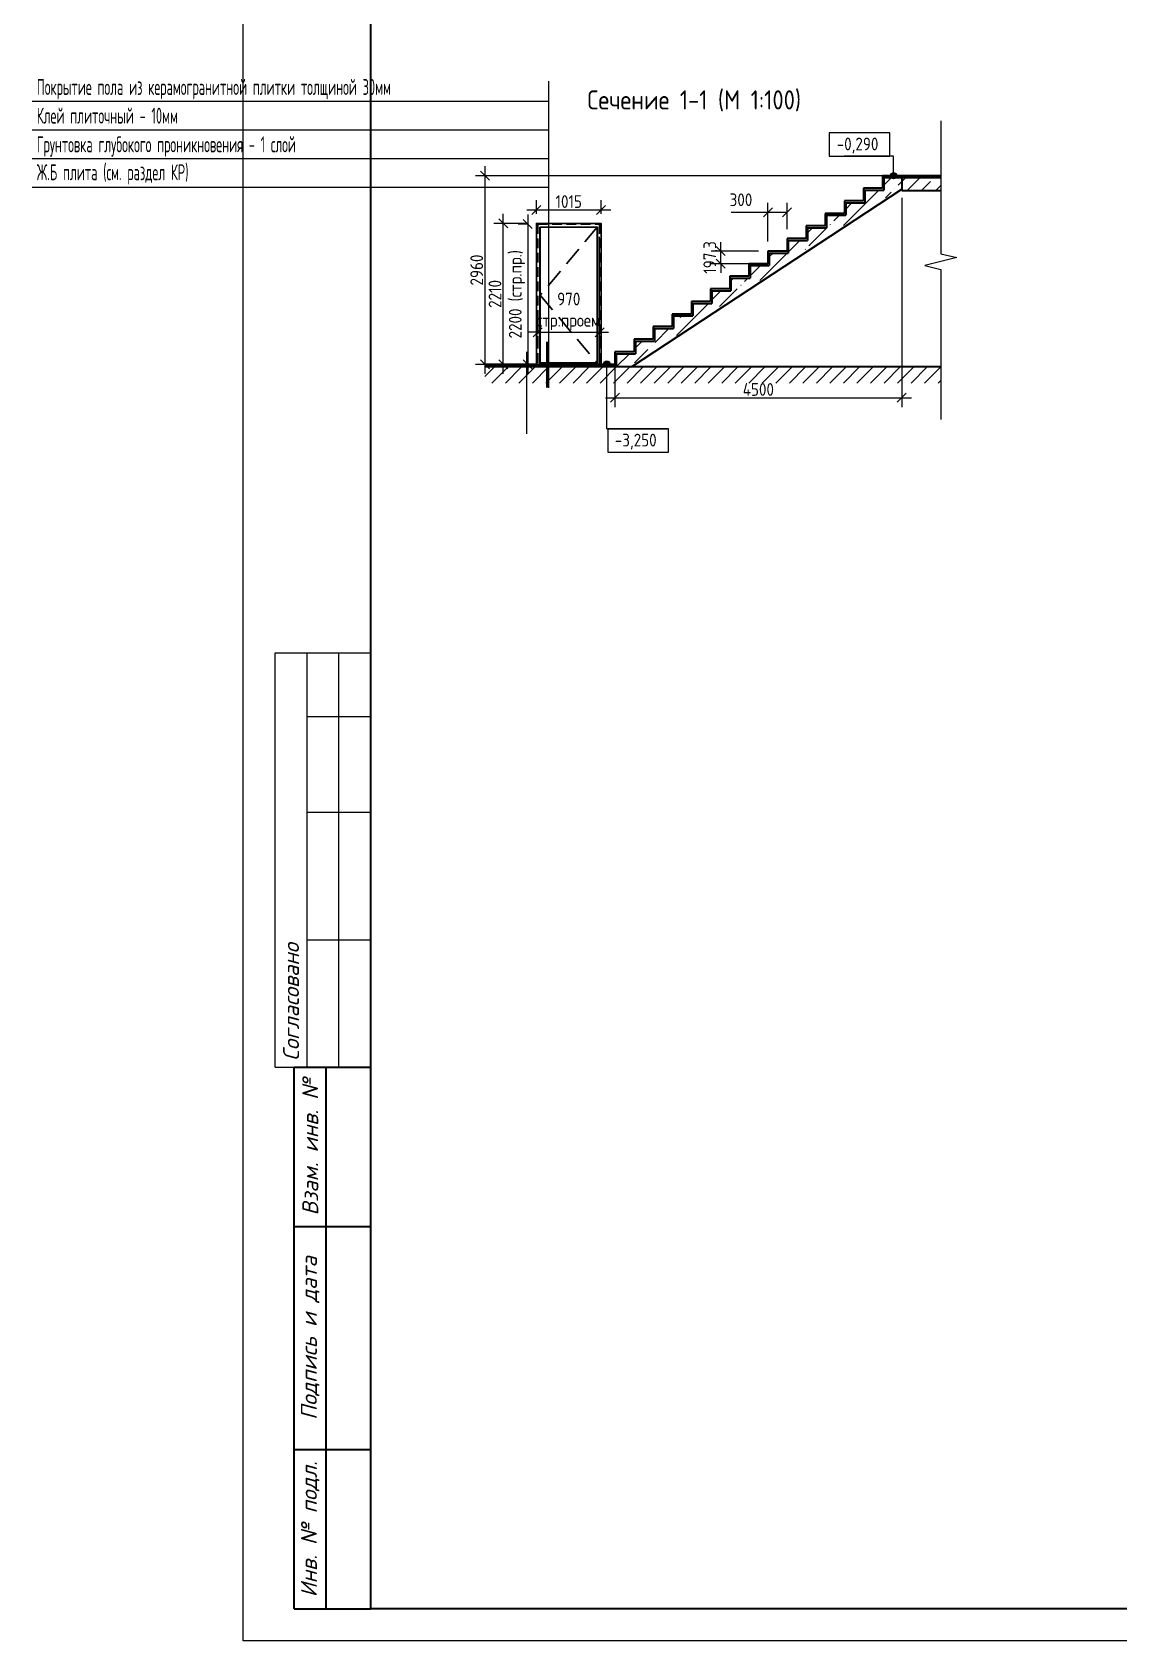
# Model space of a CAD drawing. Header units: millimetres. Extents: x 504091 to 2165846, y 135022 to 442887.
# Drawn here: x 1291588 to 1308636, y 300586 to 325825 of the extents above; entities that cross this region are included whole.
import ezdxf
from ezdxf.enums import TextEntityAlignment as Align

# ---------------------------------------------------------------- set-up
doc = ezdxf.new("R2010")
doc.units = ezdxf.units.MM
doc.linetypes.add('IMPORT-ADSK_Штриховая_ш3 п1_5 _2_', pattern=[4.5, 3, -1.5])
doc.layers.get('Defpoints').update_dxf_attribs({"color": 255})
for name, color, linetype, lineweight in [('+АР_Вспомогательная', 7, 'Continuous', 9), ('A-ANNO-DIMS', 211, 'Continuous', 9), ('A-ANNO-NOTE', 131, 'Continuous', 20), ('A-DETL', 90, 'Continuous', 9), ('A-DETL-GENF', 92, 'Continuous', 18), ('A-DETL-THIN', 151, 'Continuous', 18), ('A-FLOR', 192, 'Continuous', 18), ('A-FLOR-PATT', 8, 'Continuous', 40), ('G-ANNO-DIMS', 111, 'Continuous', 9), ('Ramka', 7, 'Continuous', 35), ('S-STRS', 31, 'Continuous', 9), ('Аннотация', 7, 'Continuous', 9)]:
    doc.layers.add(name, color=color, linetype=linetype, lineweight=lineweight)
doc.layers.add('ВСПОМОГАТЕЛЬНЫЙ', color=52, linetype='Continuous', lineweight=5, plot=False)
doc.styles.add('GOST 2.304', font='CS_Gost2304.shx', dxfattribs={"width": 0.6, "oblique": 15})
doc.styles.add('GOST Common_4', font='GOST_Common.ttf', dxfattribs={"width": 0.9, "height": 200})
doc.styles.add('GOST Common_6', font='GOST_Common.ttf', dxfattribs={"width": 0.9, "height": 200})
doc.styles.add('RAMKA', font='isocpeur.ttf', dxfattribs={"oblique": 15, "height": 2.5})
doc.dimstyles.new('ADSK_Основной_2_мм', dxfattribs={"dimscale": 304.8, "dimtxt": 201.142999, "dimasz": 0.463911, "dimexe": 0.492126, "dimexo": 0.492126, "dimgap": 0.098425, "dimtad": 1, "dimrnd": 0.01, "dimdsep": 46, "dimtxsty": 'GOST Common_4', "dimblk1": 'OBLIQUE', "dimblk2": 'OBLIQUE', "dimsah": 1, "dimcen": 0.09, "dimdle": 0.492126, "dimazin": 2, "dimtfac": 1, "dimtdec": 4, "dimtix": 1, "dimtmove": 0, "dimatfit": 3, "dimfxl": 0, "dimtvp": 1, "dimtolj": 1, "dimtzin": 0, "dimlwd": 20, "dimlwe": 20, "dimarcsym": 0})
pattern_1 = [(45, (1302313.88, 322135.7), (-224.506, 224.506), []), (45, (1302538.4, 322135.7), (-224.506, 224.506), [396.875, -79.375, 3.353, -76.022])]

# ---------------------------------------------------------------- blocks, each defined once
blk = doc.blocks.new('Высотные отметки - Рамка-12095-Разрез 1')
at = {"layer": 'A-ANNO-NOTE'}
for p, q in [((15397, 14), (15397, 514)), ((15397, 514), (16697, 514)), ((16697, 514), (16697, 14)), ((16697, 14), (15397, 14))]:
    blk.add_line(p, q, dxfattribs=at)
blk = doc.blocks.new('_Oblique')
at = {"color": 0, "linetype": 'ByBlock', "lineweight": -2}
blk.add_line((-0.5, -0.5), (0.5, 0.5), dxfattribs=at)
blk = doc.blocks.new('*D2451')
at = {"layer": 'A-ANNO-DIMS', "color": 0, "lineweight": 20, "transparency": 16777216}
for p, q in [((1299326, 322823), (1298829, 322823)), ((1298979, 320463), (1298979, 322973)), ((1298891, 320613), (1298829, 320613))]:
    blk.add_line(p, q, dxfattribs=at)
at = {"layer": 'Defpoints', "color": 0, "lineweight": 20, "transparency": 16777216}
for p in [(1298979, 322823), (1299476, 322823), (1299041, 320613)]:
    blk.add_point(p, dxfattribs=at)
at = {"layer": 'A-ANNO-DIMS', "color": 0, "lineweight": 20, "transparency": 16777216, "xscale": 141.4, "yscale": 141.4, "zscale": 141.4}
for p, rotation in [((1298979, 322823), 90), ((1298979, 320613), 270)]:
    blk.add_blockref('_Oblique', p, dxfattribs=dict(at, rotation=rotation))
at = {"layer": 'A-ANNO-DIMS', "color": 0, "transparency": 16777216, "insert": (1298849, 321718), "char_height": 200, "width": 605.47, "attachment_point": 5, "rotation": 90, "style": 'GOST Common_4'}
blk.add_mtext('\\A1;2210', dxfattribs=at)
blk = doc.blocks.new('*D2452')
at = {"layer": 'A-ANNO-DIMS', "color": 0, "lineweight": 20, "transparency": 16777216}
for p, q in [((1299521, 321117), (1299380, 321117)), ((1299521, 321117), (1300491, 321117)), ((1299521, 321059), (1299521, 320967)), ((1300491, 321117), (1300632, 321117)), ((1300491, 321059), (1300491, 320967))]:
    blk.add_line(p, q, dxfattribs=at)
at = {"layer": 'Defpoints', "color": 0, "lineweight": 20, "transparency": 16777216}
for p in [(1299521, 321209), (1300491, 321209), (1300491, 321117)]:
    blk.add_point(p, dxfattribs=at)
at = {"layer": 'A-ANNO-DIMS', "color": 0, "lineweight": 20, "transparency": 16777216, "xscale": 141.4, "yscale": 141.4, "zscale": 141.4}
blk.add_blockref('_Oblique', (1299521, 321117), dxfattribs=at)
at = {"layer": 'A-ANNO-DIMS', "color": 0, "lineweight": 20, "transparency": 16777216, "xscale": 141.4, "yscale": 141.4, "zscale": 141.4, "rotation": 180}
blk.add_blockref('_Oblique', (1300491, 321117), dxfattribs=at)
at = {"layer": 'A-ANNO-DIMS', "color": 0, "transparency": 16777216, "insert": (1300006, 321444), "char_height": 200, "width": 560.47, "attachment_point": 5, "style": 'GOST Common_6'}
blk.add_mtext('\\A1;970\\Pстр.проем', dxfattribs=at)
blk = doc.blocks.new('*D2453')
at = {"layer": 'A-ANNO-DIMS', "color": 0, "lineweight": 20, "transparency": 16777216}
for p, q in [((1303131, 322539), (1303131, 323148)), ((1303431, 322736), (1303431, 323148)), ((1303131, 322998), (1302556, 322998)), ((1303431, 322998), (1302981, 322998))]:
    blk.add_line(p, q, dxfattribs=at)
at = {"layer": 'Defpoints', "color": 0, "lineweight": 20, "transparency": 16777216}
for p in [(1303431, 322998), (1303431, 322586), (1303131, 322389)]:
    blk.add_point(p, dxfattribs=at)
at = {"layer": 'A-ANNO-DIMS', "color": 0, "lineweight": 20, "transparency": 16777216, "xscale": 141.4, "yscale": 141.4, "zscale": 141.4, "rotation": 180}
blk.add_blockref('_Oblique', (1303131, 322998), dxfattribs=at)
at = {"layer": 'A-ANNO-DIMS', "color": 0, "lineweight": 20, "transparency": 16777216, "xscale": 141.4, "yscale": 141.4, "zscale": 141.4}
blk.add_blockref('_Oblique', (1303431, 322998), dxfattribs=at)
at = {"layer": 'A-ANNO-DIMS', "color": 0, "transparency": 16777216, "insert": (1302530, 323295), "char_height": 200, "width": 454.11, "attachment_point": 1, "line_spacing_factor": 1.022761, "style": 'GOST Common_4'}
blk.add_mtext('\\A1;300', dxfattribs=at)
blk = doc.blocks.new('*D2484')
at = {"layer": 'A-ANNO-DIMS', "color": 0, "lineweight": 20, "transparency": 16777216}
for p, q in [((1305231, 323223), (1305231, 319939)), ((1300731, 320661), (1300731, 319939)), ((1300581, 320089), (1305381, 320089))]:
    blk.add_line(p, q, dxfattribs=at)
at = {"layer": 'Defpoints', "color": 0, "lineweight": 20, "transparency": 16777216}
for p in [(1305231, 323373), (1300731, 320811), (1305231, 320089)]:
    blk.add_point(p, dxfattribs=at)
at = {"layer": 'A-ANNO-DIMS', "color": 0, "lineweight": 20, "transparency": 16777216, "xscale": 141.4, "yscale": 141.4, "zscale": 141.4, "rotation": 180}
blk.add_blockref('_Oblique', (1300731, 320089), dxfattribs=at)
at = {"layer": 'A-ANNO-DIMS', "color": 0, "lineweight": 20, "transparency": 16777216, "xscale": 141.4, "yscale": 141.4, "zscale": 141.4}
blk.add_blockref('_Oblique', (1305231, 320089), dxfattribs=at)
at = {"layer": 'A-ANNO-DIMS', "color": 0, "transparency": 16777216, "insert": (1302981, 320219), "char_height": 200, "attachment_point": 5, "style": 'GOST Common_4'}
blk.add_mtext('\\A1;4500', dxfattribs=at)
blk = doc.blocks.new('*D2485')
at = {"layer": 'A-ANNO-DIMS', "color": 0, "lineweight": 20, "transparency": 16777216}
for p, q in [((1304977, 323573), (1298542, 323573)), ((1298692, 323723), (1298692, 320463)), ((1300337, 320613), (1298542, 320613))]:
    blk.add_line(p, q, dxfattribs=at)
at = {"layer": 'Defpoints', "color": 0, "lineweight": 20, "transparency": 16777216}
for p in [(1305127, 323573), (1298692, 320613), (1300487, 320613)]:
    blk.add_point(p, dxfattribs=at)
at = {"layer": 'A-ANNO-DIMS', "color": 0, "lineweight": 20, "transparency": 16777216, "xscale": 141.4, "yscale": 141.4, "zscale": 141.4}
for p, rotation in [((1298692, 323573), 90), ((1298692, 320613), 270)]:
    blk.add_blockref('_Oblique', p, dxfattribs=dict(at, rotation=rotation))
at = {"layer": 'A-ANNO-DIMS', "color": 0, "transparency": 16777216, "insert": (1298562, 322093), "char_height": 200, "attachment_point": 5, "rotation": 90, "style": 'GOST Common_4'}
blk.add_mtext('\\A1;2960', dxfattribs=at)
blk = doc.blocks.new('*D2487')
at = {"layer": 'A-ANNO-DIMS', "color": 0, "lineweight": 20, "transparency": 16777216}
for p, q in [((1299371, 322813), (1299214, 322813)), ((1299364, 322963), (1299364, 320463)), ((1299371, 320613), (1299214, 320613))]:
    blk.add_line(p, q, dxfattribs=at)
at = {"layer": 'Defpoints', "color": 0, "lineweight": 20, "transparency": 16777216}
for p in [(1299521, 322813), (1299364, 320613), (1299521, 320613)]:
    blk.add_point(p, dxfattribs=at)
at = {"layer": 'A-ANNO-DIMS', "color": 0, "lineweight": 20, "transparency": 16777216, "xscale": 141.4, "yscale": 141.4, "zscale": 141.4}
for p, rotation in [((1299364, 322813), 90), ((1299364, 320613), 270)]:
    blk.add_blockref('_Oblique', p, dxfattribs=dict(at, rotation=rotation))
at = {"layer": 'A-ANNO-DIMS', "color": 0, "transparency": 16777216, "insert": (1299194, 321713), "char_height": 200, "attachment_point": 5, "rotation": 90, "style": 'GOST Common_4'}
blk.add_mtext('\\A1;2200 (стр.пр.)', dxfattribs=at)
blk = doc.blocks.new('*D2508')
at = {"layer": 'A-ANNO-DIMS', "color": 0, "lineweight": 20, "transparency": 16777216}
for p, q in [((1299498, 322973), (1299498, 323187)), ((1300514, 322973), (1300514, 323187)), ((1299348, 323037), (1300664, 323037))]:
    blk.add_line(p, q, dxfattribs=at)
at = {"layer": 'Defpoints', "color": 0, "lineweight": 20, "transparency": 16777216}
for p in [(1299498, 322823), (1300514, 323037), (1300514, 322823)]:
    blk.add_point(p, dxfattribs=at)
at = {"layer": 'A-ANNO-DIMS', "color": 0, "lineweight": 20, "transparency": 16777216, "xscale": 141.4, "yscale": 141.4, "zscale": 141.4, "rotation": 180}
blk.add_blockref('_Oblique', (1299498, 323037), dxfattribs=at)
at = {"layer": 'A-ANNO-DIMS', "color": 0, "lineweight": 20, "transparency": 16777216, "xscale": 141.4, "yscale": 141.4, "zscale": 141.4}
blk.add_blockref('_Oblique', (1300514, 323037), dxfattribs=at)
at = {"layer": 'A-ANNO-DIMS', "color": 0, "transparency": 16777216, "insert": (1300006, 323167), "char_height": 200, "attachment_point": 5, "style": 'GOST Common_4'}
blk.add_mtext('\\A1;1015', dxfattribs=at)
blk = doc.blocks.new('*D2492')
at = {"layer": 'A-ANNO-DIMS', "color": 0, "lineweight": 20, "transparency": 16777216}
for p, q in [((1302981, 322389), (1302242, 322389)), ((1302392, 322389), (1302392, 322530)), ((1302392, 322192), (1302392, 322389)), ((1302981, 322192), (1302242, 322192)), ((1302392, 322192), (1302392, 322050))]:
    blk.add_line(p, q, dxfattribs=at)
at = {"layer": 'Defpoints', "color": 0, "lineweight": 20, "transparency": 16777216}
for p in [(1302392, 322389), (1303131, 322389), (1303131, 322192)]:
    blk.add_point(p, dxfattribs=at)
at = {"layer": 'A-ANNO-DIMS', "color": 0, "lineweight": 20, "transparency": 16777216, "xscale": 141.4, "yscale": 141.4, "zscale": 141.4}
for p, rotation in [((1302392, 322389), 270), ((1302392, 322192), 90)]:
    blk.add_blockref('_Oblique', p, dxfattribs=dict(at, rotation=rotation))
at = {"layer": 'A-ANNO-DIMS', "color": 0, "transparency": 16777216, "insert": (1302242, 322290), "char_height": 200, "attachment_point": 5, "rotation": 90, "style": 'GOST Common_4'}
blk.add_mtext('\\A1;197,3', dxfattribs=at)
blk = doc.blocks.new('FORMAT_REV_SPDS1')
at = {"lineweight": 20}
for p, q in [((5, 155), (20, 155)), ((5, 90), (5, 155)), ((10, 90), (10, 155)), ((15, 90), (15, 155)), ((10, 145), (20, 145)), ((10, 130), (20, 130)), ((10, 110), (20, 110)), ((5, 90), (8, 90))]:
    blk.add_line(p, q, dxfattribs=at)
at = {"lineweight": 30}
for p, q in [((8, 90), (20, 90)), ((8, 5), (8, 90)), ((13, 5), (13, 90)), ((8, 65), (20, 65)), ((8, 30), (20, 30)), ((8, 5), (20, 5))]:
    blk.add_line(p, q, dxfattribs=at)
at = {"lineweight": 5}
blk.add_lwpolyline([(0, 0), (0, 420), (594, 420), (594, 0)], close=True, dxfattribs=at)
at = {"lineweight": 30}
blk.add_lwpolyline([(20, 5), (20, 415), (589, 415), (589, 5)], close=True, dxfattribs=at)
at = {"char_height": 2.5, "rotation": 90, "style": 'RAMKA'}
for s, insert, width, attachment_point in [('Согласовано', (7.5, 91), 40, 4), ('Взам. инв. №', (10.5, 77.5), 25, 5), ('Подпись и дата', (10.5, 47.5), 35, 5), ('Инв. № подл.', (10.5, 17.5), 25, 5)]:
    blk.add_mtext(s, dxfattribs=dict(at, insert=insert, width=width, attachment_point=attachment_point))
at = {"style": 'RAMKA', "oblique": 15, "width": 0.9}
for tag, height, p in [('СТРАНИЦА', 0.00025, (589, 415)), ('ДАТА1', 2.5, (464, 32.5)), ('ДАТА2', 2.5, (464, 27.5)), ('СТАДИЯ', 2.5, (546.5, 25)), ('ЛИСТ', 2.5, (561.5, 25)), ('ЛИСТОВ', 2.5, (579, 25)), ('ДАТА3', 2.5, (464, 22.5)), ('ДАТА4', 2.5, (464, 17.5)), ('ДАТА5', 2.5, (464, 12.5)), ('ДАТА6', 2.5, (464, 7.5))]:
    blk.add_attdef(tag, text='', height=height, dxfattribs=at).set_placement(p, align=Align.MIDDLE_CENTER)
at = {"style": 'RAMKA', "oblique": 15, "width": 0.9, "flags": 8}
blk.add_attdef('ШИФР', text='', height=5, dxfattribs=at).set_placement((529, 55), align=Align.MIDDLE_CENTER)
at = {"style": 'RAMKA', "oblique": 15, "width": 0.9}
for tag, p in [('ОБЪЕКТ_001', (523.43, 41.25)), ('КОМПЛЕКТ_001', (496.92, 26.25)), ('КОМПАНИЯ_001', (547.72, 13.33)), ('НАИМЕНОВАНИЕ_001', (487.02, 11.62)), ('КОМПАНИЯ_002', (553.45, 9.17))]:
    blk.add_attdef(tag, p, '', height=2.5, dxfattribs=at)
for tag, p in [('ДОЛЖНОСТЬ1', (405, 32.5)), ('ФИО1', (425, 32.5)), ('ДОЛЖНОСТЬ2', (405, 27.5)), ('ФИО2', (425, 27.5)), ('ДОЛЖНОСТЬ3', (405, 22.5)), ('ФИО3', (425, 22.5)), ('ДОЛЖНОСТЬ4', (405, 17.5)), ('ФИО4', (425, 17.5)), ('ДОЛЖНОСТЬ5', (405, 12.5)), ('ФИО5', (425, 12.5)), ('ДОЛЖНОСТЬ6', (405, 7.5)), ('ФИО6', (425, 7.5))]:
    blk.add_attdef(tag, text='', height=2.5, dxfattribs=at).set_placement(p, align=Align.MIDDLE_LEFT)
at = {"style": 'RAMKA', "oblique": 15, "width": 0.9, "flags": 8}
blk.add_attdef('ФОРМАТЛИСТА', text='', height=2.5, dxfattribs=at).set_placement((560, 2.5), align=Align.MIDDLE_LEFT)

msp = doc.modelspace()

# ---------------------------------------------------------------- hatches: boundary and pattern name
at = {"layer": 'A-DETL-GENF', "lineweight": 9, "true_color": 0x000000}
h = msp.add_hatch(dxfattribs=at)
h.set_pattern_fill('FP9_17', color=18, style=0, pattern_type=2)
h.set_pattern_definition([(45, (1302313.88, 322135.69), (-106.066, 106.066), [])])
h.paths.add_polyline_path([(1299393.4368, 320319.3823), (1305841.4428, 320319.3823), (1305841.4428, 320573.2869), (1300750.9863, 320573.2869), (1298692.0049, 320573.2869), (1298692.0049, 320319.3823)])
at = {"layer": 'A-FLOR-PATT', "lineweight": 9, "true_color": 0x000000}
h = msp.add_hatch(dxfattribs=at)
h.set_pattern_fill('FP9_16', color=18, style=0, pattern_type=2)
h.set_pattern_definition(pattern_1)
h.paths.add_polyline_path([(1305230.6014, 323342.9744), (1305841.4428, 323342.9744), (1305841.4428, 323542.9744), (1305230.6014, 323542.9744)])
at = {"layer": 'G-ANNO-DIMS', "true_color": 0x000000}
h = msp.add_hatch(color=18, dxfattribs=at)
edge = h.paths.add_edge_path()
edge.add_arc((1305103.2418, 323572.9744), 50, 0, 360)
h = msp.add_hatch(color=18, dxfattribs=at)
edge = h.paths.add_edge_path()
edge.add_arc((1300603.4221, 320619.4349), 50, 0, 360)
at = {"layer": 'S-STRS', "true_color": 0x000000}
h = msp.add_hatch(dxfattribs=at)
h.set_pattern_fill('FP9_16', color=18, style=0, pattern_type=2)
h.set_pattern_definition(pattern_1)
h.paths.add_polyline_path([(1300943.2791, 320573.2869), (1305230.9863, 323393.4387), (1305230.9863, 323542.9744), (1304950.9863, 323542.9744), (1304950.9863, 323345.6619), (1304650.9863, 323345.6619), (1304650.9863, 323148.3494), (1304350.9863, 323148.3494), (1304350.9863, 322951.0369), (1304050.9863, 322951.0369), (1304050.9863, 322753.7244), (1303750.9863, 322753.7244), (1303750.9863, 322556.4119), (1303450.9863, 322556.4119), (1303450.9863, 322359.0994), (1303150.9863, 322359.0994), (1303150.9863, 322161.7869), (1302850.9863, 322161.7869), (1302850.9863, 321964.4744), (1302550.9863, 321964.4744), (1302550.9863, 321767.1619), (1302250.9863, 321767.1619), (1302250.9863, 321569.8494), (1301950.9863, 321569.8494), (1301950.9863, 321372.5369), (1301650.9863, 321372.5369), (1301650.9863, 321175.2244), (1301350.9863, 321175.2244), (1301350.9863, 320977.9119), (1301050.9863, 320977.9119), (1301050.9863, 320780.5994), (1300750.9863, 320780.5994), (1300750.9863, 320573.2869)])

# ---------------------------------------------------------------- linework, layer by layer
at = {"layer": '+АР_Вспомогательная', "color": 7, "linetype": 'Continuous', "ltscale": 50}
msp.add_lwpolyline([(1305843.5459, 324432.9783), (1305843.5459, 322349.5591), (1306093.5459, 322287.0591), (1305593.5459, 322162.0591), (1305843.5459, 322099.5591), (1305843.5459, 319746.6112)], dxfattribs=at)
at = {"linetype": 'IMPORT-ADSK_Штриховая_ш3 п1_5 _2_', "ltscale": 50}
for p, q in [((1299520.9863, 322813.2918), (1299520.9863, 320613.2869)), ((1299520.9863, 322813.2918), (1300490.9863, 322813.2918)), ((1300490.9863, 322813.2918), (1300490.9863, 320613.2869))]:
    msp.add_line(p, q, dxfattribs=at)
for points in [[(1300513.5874, 320613.2869), (1299498.3853, 320613.2869), (1299498.3853, 322823.2918), (1300513.5874, 322823.2918)], [(1299555.0162, 322766.6609), (1300456.9565, 322766.6609), (1300456.9565, 320613.2869), (1299555.0162, 320613.2869)], [(1300453.1811, 320634.4291), (1299558.7916, 320634.4291), (1299558.7916, 322763.6406), (1300453.1811, 322763.6406)], [(1299555.0162, 320626.8783), (1300456.9565, 320626.8783), (1300456.9565, 320613.2869), (1299555.0162, 320613.2869)]]:
    msp.add_lwpolyline(points, close=True)
at = {"linetype": 'IMPORT-ADSK_Штриховая_ш3 п1_5 _2_', "ltscale": 100}
msp.add_lwpolyline([(1300453.1811, 322763.6406), (1299558.7916, 321699.0349), (1300453.1811, 320634.4291)], dxfattribs=at)
at = {"layer": 'A-DETL', "color": 18, "true_color": 0x000000}
msp.add_line((1300750.9863, 320613.2869), (1298692.0049, 320613.2869), dxfattribs=at)
at = {"layer": 'A-DETL', "color": 18, "lineweight": 30, "true_color": 0x000000}
for p, q in [((1298692.0049, 320613.2869), (1300750.9863, 320613.2869)), ((1300750.9863, 320583.2869), (1298692.0049, 320583.2869)), ((1305841.8882, 320573.2869), (1298692.0049, 320573.2869))]:
    msp.add_line(p, q, dxfattribs=at)
at = {"layer": 'A-DETL-THIN', "color": 18, "true_color": 0x000000}
msp.add_line((1300750.9863, 320613.2869), (1298692.0049, 320613.2869), dxfattribs=at)
at = {"layer": 'A-FLOR', "color": 18, "lineweight": 30, "true_color": 0x000000}
for p, q in [((1305230.9863, 323572.9744), (1304930.9863, 323572.9744)), ((1304930.9863, 323572.9744), (1304930.9863, 323375.6619)), ((1305841.4428, 323572.9744), (1305230.6014, 323572.9744)), ((1300988.5057, 320573.2869), (1305230.6014, 323363.4387)), ((1304930.9863, 323375.6619), (1304630.9863, 323375.6619)), ((1304630.9863, 323375.6619), (1304630.9863, 323178.3494)), ((1304650.9863, 323345.6619), (1304650.9863, 323148.3494)), ((1304650.9863, 323345.6619), (1304950.9863, 323345.6619)), ((1304950.9863, 323542.9744), (1304950.9863, 323345.6619)), ((1304950.9863, 323542.9744), (1305842.2809, 323542.9744)), ((1305229.3061, 323542.9744), (1305229.3061, 323342.9744)), ((1305230.6014, 323342.9744), (1305841.4428, 323342.9744)), ((1304630.9863, 323178.3494), (1304330.9863, 323178.3494)), ((1304330.9863, 323178.3494), (1304330.9863, 322981.0369)), ((1304350.9863, 323148.3494), (1304350.9863, 322951.0369)), ((1304350.9863, 323148.3494), (1304650.9863, 323148.3494)), ((1304330.9863, 322981.0369), (1304030.9863, 322981.0369)), ((1304030.9863, 322981.0369), (1304030.9863, 322783.7244)), ((1304050.9863, 322951.0369), (1304050.9863, 322753.7244)), ((1304050.9863, 322951.0369), (1304350.9863, 322951.0369)), ((1303730.9863, 322586.4119), (1303430.9863, 322586.4119)), ((1303430.9863, 322586.4119), (1303430.9863, 322389.0994)), ((1304030.9863, 322783.7244), (1303730.9863, 322783.7244)), ((1303730.9863, 322783.7244), (1303730.9863, 322586.4119)), ((1303750.9863, 322753.7244), (1303750.9863, 322556.4119)), ((1303750.9863, 322753.7244), (1304050.9863, 322753.7244)), ((1303430.9863, 322389.0994), (1303130.9863, 322389.0994)), ((1303130.9863, 322389.0994), (1303130.9863, 322191.7869)), ((1303150.9863, 322359.0994), (1303150.9863, 322161.7869)), ((1303150.9863, 322359.0994), (1303450.9863, 322359.0994)), ((1303450.9863, 322556.4119), (1303450.9863, 322359.0994)), ((1303450.9863, 322556.4119), (1303750.9863, 322556.4119)), ((1303130.9863, 322191.7869), (1302830.9863, 322191.7869)), ((1302830.9863, 322191.7869), (1302830.9863, 321994.4744)), ((1302850.9863, 322161.7869), (1302850.9863, 321964.4744)), ((1302850.9863, 322161.7869), (1303150.9863, 322161.7869)), ((1302830.9863, 321994.4744), (1302530.9863, 321994.4744)), ((1302530.9863, 321994.4744), (1302530.9863, 321797.1619)), ((1302550.9863, 321964.4744), (1302550.9863, 321767.1619)), ((1302550.9863, 321964.4744), (1302850.9863, 321964.4744)), ((1302230.9863, 321599.8494), (1301930.9863, 321599.8494)), ((1301930.9863, 321599.8494), (1301930.9863, 321402.5369)), ((1301950.9863, 321569.8494), (1301950.9863, 321372.5369)), ((1301950.9863, 321569.8494), (1302250.9863, 321569.8494)), ((1302530.9863, 321797.1619), (1302230.9863, 321797.1619)), ((1302230.9863, 321797.1619), (1302230.9863, 321599.8494)), ((1302250.9863, 321767.1619), (1302250.9863, 321569.8494)), ((1302250.9863, 321767.1619), (1302550.9863, 321767.1619)), ((1301930.9863, 321402.5369), (1301630.9863, 321402.5369)), ((1301630.9863, 321402.5369), (1301630.9863, 321205.2244)), ((1301650.9863, 321372.5369), (1301650.9863, 321175.2244)), ((1301650.9863, 321372.5369), (1301950.9863, 321372.5369)), ((1301630.9863, 321205.2244), (1301330.9863, 321205.2244)), ((1301330.9863, 321205.2244), (1301330.9863, 321007.9119)), ((1301350.9863, 321175.2244), (1301350.9863, 320977.9119)), ((1301350.9863, 321175.2244), (1301650.9863, 321175.2244)), ((1301030.9863, 320810.5994), (1300730.9863, 320810.5994)), ((1300730.9863, 320810.5994), (1300730.9863, 320613.2869)), ((1301330.9863, 321007.9119), (1301030.9863, 321007.9119)), ((1301030.9863, 321007.9119), (1301030.9863, 320810.5994)), ((1301050.9863, 320977.9119), (1301050.9863, 320780.5994)), ((1301050.9863, 320977.9119), (1301350.9863, 320977.9119)), ((1300750.9863, 320780.5994), (1300750.9863, 320573.2869)), ((1300750.9863, 320780.5994), (1301050.9863, 320780.5994))]:
    msp.add_line(p, q, dxfattribs=at)
at = {"layer": 'G-ANNO-DIMS', "color": 18, "lineweight": 20, "true_color": 0x000000}
for p, q in [((1305103.2418, 323877.2297), (1304329.0088, 323877.2297)), ((1305103.2418, 323572.9744), (1305103.2418, 323877.2297)), ((1300603.4221, 319603.6556), (1300603.4221, 320619.4349)), ((1300603.4221, 319603.6556), (1301550.1409, 319603.6556))]:
    msp.add_line(p, q, dxfattribs=at)
at = {"layer": 'G-ANNO-DIMS', "color": 18, "true_color": 0x000000}
for centre in [(1305103.2418, 323572.9744), (1300603.4221, 320619.4349)]:
    msp.add_circle(centre, 50, dxfattribs=at)
at = {"layer": 'S-STRS', "color": 18, "lineweight": 18, "true_color": 0x000000}
msp.add_line((1305230.6014, 323342.9744), (1305230.9863, 323572.9744), dxfattribs=at)
at = {"layer": 'ВСПОМОГАТЕЛЬНЫЙ', "color": 7, "ltscale": 100}
for p, q in [((1299695.7445, 320244.6593), (1299695.7445, 325058.3926)), ((1299695.7445, 324739.4607), (1291587.9063, 324739.4607)), ((1299695.7445, 324289.4607), (1291587.9063, 324289.4607)), ((1299695.7445, 323839.4607), (1291587.9063, 323839.4607)), ((1299695.7445, 323389.4607), (1291587.9063, 323389.4607))]:
    msp.add_line(p, q, dxfattribs=at)
at = {"layer": 'ВСПОМОГАТЕЛЬНЫЙ', "color": 6}
for p, q in [((1300490.9863, 320613.2869), (1300490.9863, 322611.0725)), ((1299340.9863, 320810.5994), (1299340.9863, 319521.8111))]:
    msp.add_line(p, q, dxfattribs=at)
at = {"layer": 'ВСПОМОГАТЕЛЬНЫЙ', "lineweight": 30}
msp.add_line((1299663.6343, 320966.3108), (1299663.6343, 320248.8192), dxfattribs=at)

# ---------------------------------------------------------------- block references
at = {"layer": 'G-ANNO-DIMS', "color": 18, "lineweight": 20, "true_color": 0x000000, "extrusion": (0, 0, -1), "xscale": 0.7331441328871225, "yscale": 0.7331441328871225, "zscale": 0.7331441328871225}
for p in [(-1316332.0054, 323867.0076), (-1312859.3323, 319226.8615)]:
    msp.add_blockref('Высотные отметки - Рамка-12095-Разрез 1', p, dxfattribs=at)
at = {"layer": 'Ramka', "xscale": 100, "yscale": 100, "zscale": 100}
msp.add_blockref('FORMAT_REV_SPDS1', (1294900.2524, 300585.5034), dxfattribs=at)

# ---------------------------------------------------------------- texts
at = {"layer": 'G-ANNO-DIMS', "color": 18, "lineweight": 20, "true_color": 0x000000, "char_height": 200, "width": 1028.822569, "attachment_point": 1, "line_spacing_factor": 1.022761, "style": 'GOST Common_6'}
for s, insert in [('-0,290', (1304210.0519, 324170.3235)), ('-3,250', (1300728.8538, 319524.6667))]:
    msp.add_mtext(s, dxfattribs=dict(at, insert=insert))
at = {"layer": 'Аннотация', "lineweight": 9, "insert": (1300299.5587, 324912.139), "char_height": 300, "attachment_point": 1, "line_spacing_factor": 1.022766, "style": 'GOST Common_6'}
msp.add_mtext_dynamic_manual_height_columns('Сечение 1-1 (М 1:100)', width=26195.080764, gutter_width=2500, heights=[5988.9934], dxfattribs=at)
at = {"layer": 'ВСПОМОГАТЕЛЬНЫЙ', "color": 7, "ltscale": 100, "style": 'GOST 2.304', "width": 0.7}
for s, p in [('Покрытие пола из керамогранитной плитки толщиной 30мм', (1291660.5652, 324839.4607)), ('Клей плиточный - 10мм', (1291660.5652, 324389.4607)), ('Грунтовка глубокого проникновения - 1 слой', (1291660.5652, 323939.4607)), ('Ж.Б плита (см. раздел КР)', (1291660.5652, 323501.7334))]:
    msp.add_text(s, height=250, dxfattribs=at).set_placement(p)

# ---------------------------------------------------------------- dimensions: what is measured, and where the dimension line sits
at = {"layer": 'A-ANNO-DIMS', "color": 18, "true_color": 0x000000}
for base, p1, p2, text, picture, middle in [((1298691.8345, 320613.2869), (1305127.2224, 323572.9744), (1300487.438, 320613.2869), '2960', '*D2485', (1298561.8345, 322093.1307)), ((1299363.5725, 320613.2869), (1299520.9863, 322813.2918), (1299520.9863, 320613.2869), '2200 (стр.пр.)', '*D2487', (1299193.5725, 321713.2894)), ((1302392.0332, 322389.0994), (1303130.9863, 322191.7869), (1303130.9863, 322389.0994), '197,3', '*D2492', (1302242.0332, 322290.4432))]:
    dim = msp.add_linear_dim(base=base, p1=p1, p2=p2, angle=90, text=text, dimstyle='ADSK_Основной_2_мм', override={"dimpost": '<>', "dimfxl": 4500}, dxfattribs=at)
    dim.commit()
    dim.dimension.update_dxf_attribs({"geometry": picture, "text_midpoint": middle})
for base, p1, p2, text, override, picture, middle in [((1305230.6014, 320089.302), (1300730.9863, 320810.5994), (1305230.6014, 323372.9744), '4500', {"dimpost": '<>', "dimfxl": 4500}, '*D2484', (1302980.7939, 320219.302)), ((1300513.5874, 323036.7103), (1299498.3853, 322823.2918), (1300513.5874, 322823.2918), '1015', {"dimpost": '<>', "dimfxl": 4500}, '*D2508', (1300005.9863, 323166.7103)), ((1300490.9863, 321117.1303), (1299520.9863, 321209.0541), (1300490.9863, 321209.0541), '970\\Pстр.проем', {"dimpost": '<>', "dimtxsty": 'GOST Common_6', "dimfxl": 1233}, '*D2452', (1300005.9863, 321443.7969))]:
    dim = msp.add_linear_dim(base=base, p1=p1, p2=p2, text=text, dimstyle='ADSK_Основной_2_мм', override=override, dxfattribs=at)
    dim.commit()
    dim.dimension.update_dxf_attribs({"geometry": picture, "text_midpoint": middle})
dim = msp.add_linear_dim(base=(1303430.9863, 322997.8335), p1=(1303130.9863, 322389.0994), p2=(1303430.9863, 322586.4119), dimstyle='ADSK_Основной_2_мм', override={"dimpost": '<>', "dimfxl": 4500}, dxfattribs=at)
dim.commit()
dim.dimension.update_dxf_attribs({"geometry": '*D2453', "text_midpoint": (1302757.2363, 322997.8335), "dimtype": 160})
dim = msp.add_linear_dim(base=(1298978.6778, 322823.2918), p1=(1299041.0842, 320613.2869), p2=(1299475.7842, 322823.2918), angle=90, dimstyle='ADSK_Основной_2_мм', override={"dimpost": '<>', "dimfxl": 2228.03778}, dxfattribs=at)
dim.commit()
dim.dimension.update_dxf_attribs({"geometry": '*D2451', "text_midpoint": (1298848.6778, 321718.2894)})

doc.saveas('drawing.dxf')
